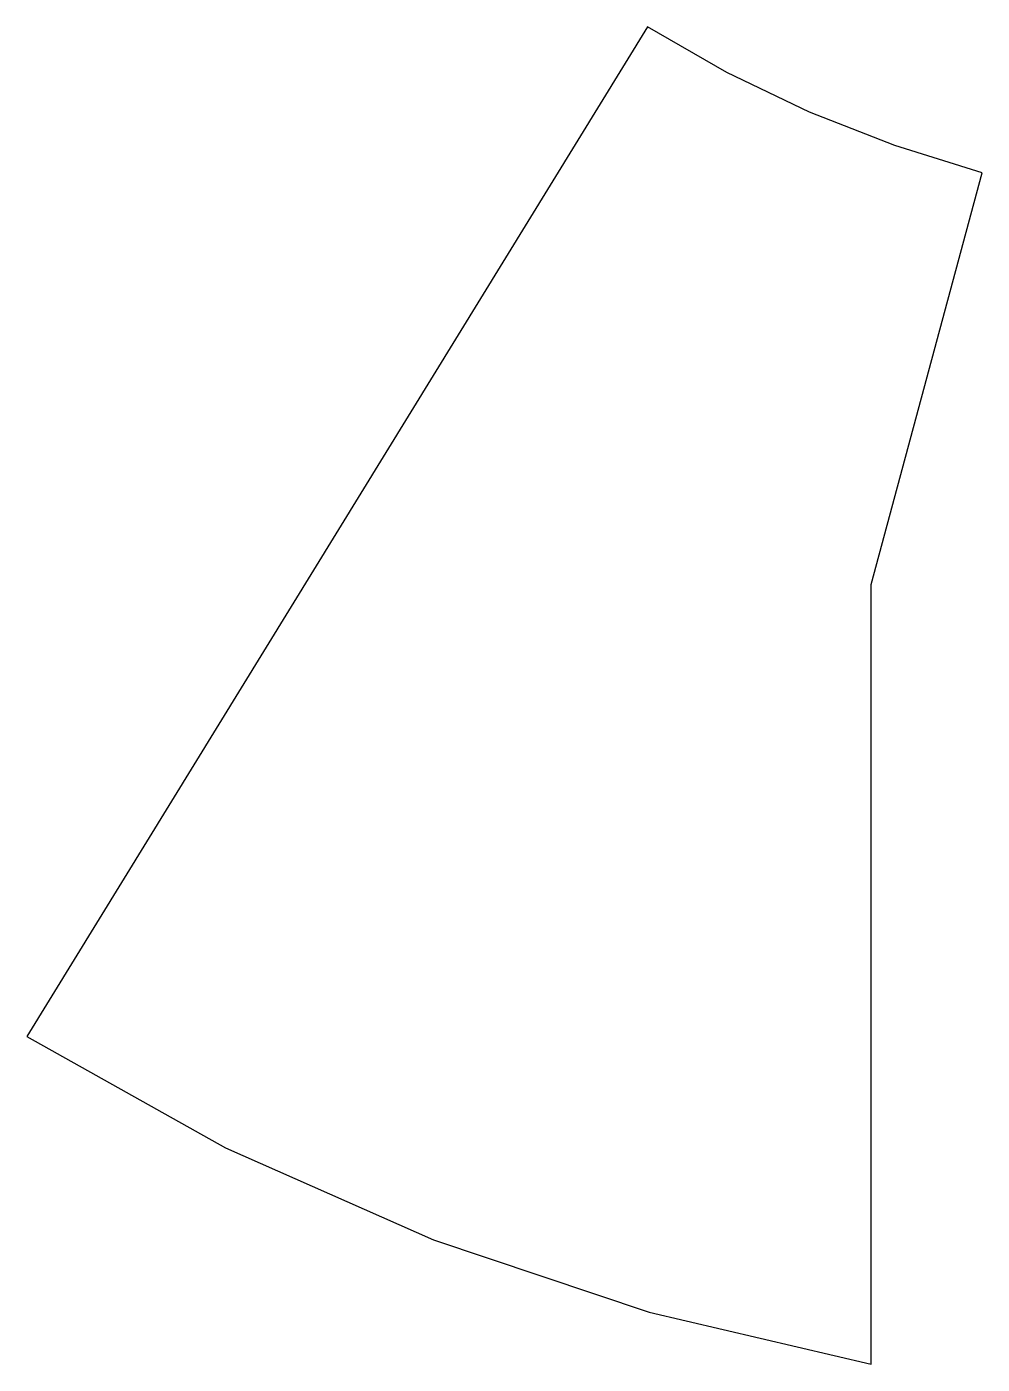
# Model space of a CAD drawing. Extents: x -1.75 to -0.45, y -3.29 to -1.46.
import ezdxf

# ---------------------------------------------------------------- set-up
doc = ezdxf.new("R2010")
doc.units = 0
doc.layers.add('Layer_1', color=7, linetype='CONTINUOUS')

msp = doc.modelspace()

# ---------------------------------------------------------------- linework, layer by layer
at = {"layer": 'Layer_1', "color": 7}
msp.add_lwpolyline([(-0.905922, -1.457641), (-1.754516, -2.837719), (-1.48253, -2.989808), (-1.198186, -3.115665), (-0.903379, -3.214556), (-0.599996, -3.285746), (-0.599996, -2.220027), (-0.448028, -1.657347), (-0.567741, -1.620062), (-0.684268, -1.574218), (-0.797148, -1.520009), (-0.905922, -1.457641), (-0.905922, -1.457641)], dxfattribs=at)

doc.saveas('drawing.dxf')
